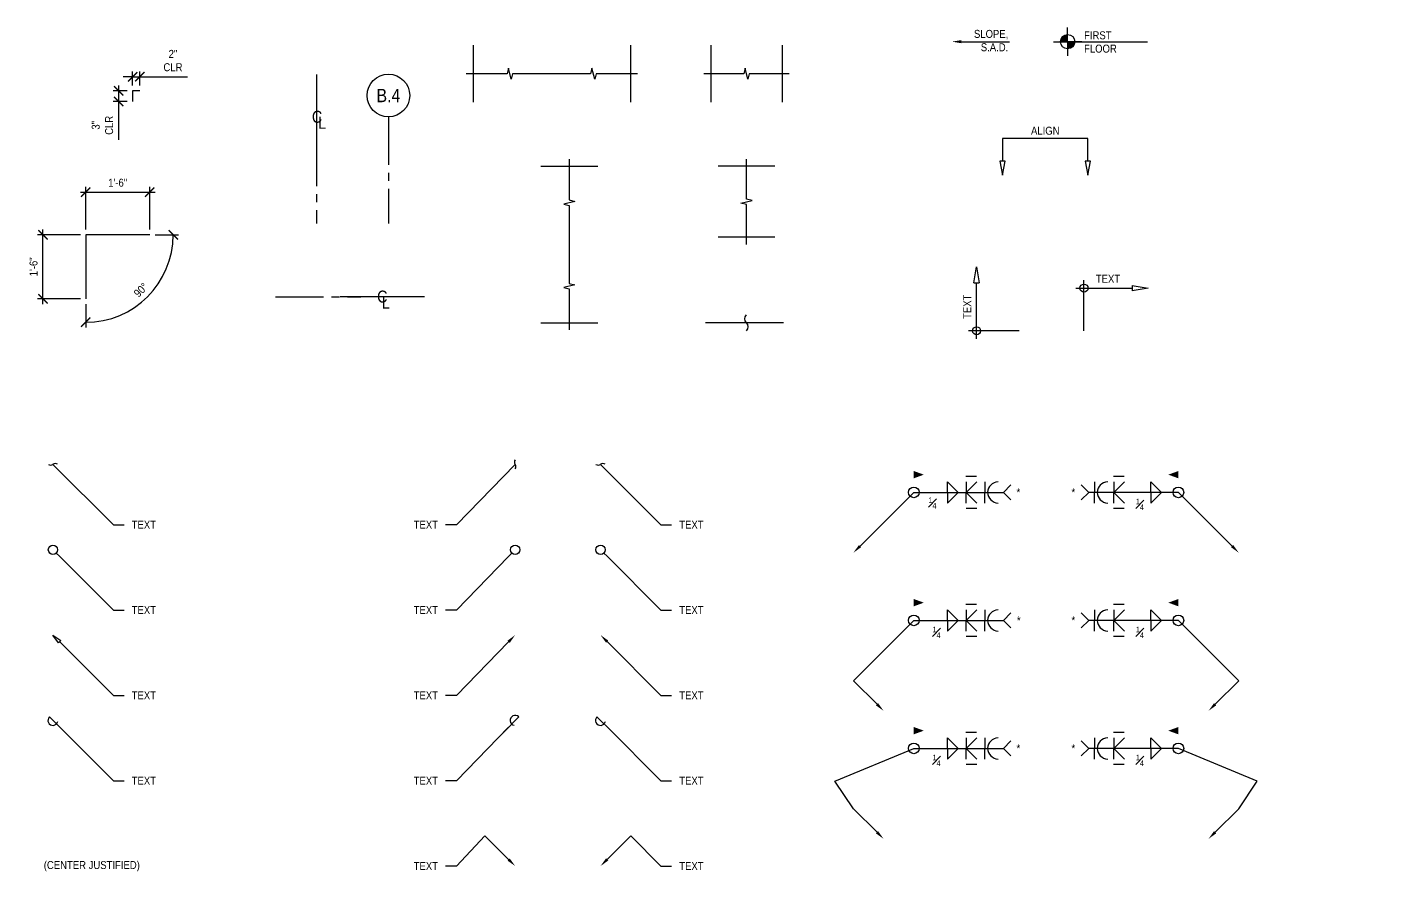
# Model space of a CAD drawing. Header units: inches. Extents: x -16404 to 14624, y -1591 to 16152.
# Drawn here: x 3114.2 to 3500.2, y -338.5 to -100.9 of the extents above; entities that cross this region are included whole.
import ezdxf
from ezdxf import colors
from ezdxf.entities.mleader import LeaderData, LeaderLine
from ezdxf.enums import TextEntityAlignment as Align
from ezdxf.math import Vec2, Vec3

# ---------------------------------------------------------------- set-up
doc = ezdxf.new("R2010")
doc.units = ezdxf.units.IN
doc.header["$LTSCALE"] = 24
doc.header["$MEASUREMENT"] = 0
doc.linetypes.add('CENTER2', pattern=[1.125, 0.75, -0.125, 0.125, -0.125])
doc.layers.get('0').update_dxf_attribs({"linetype": 'CONTINUOUS'})
doc.layers.get('DefPoints').update_dxf_attribs({"color": 251, "linetype": 'CONTINUOUS'})
for name, color, linetype in [('S-ANNO-DIMS', 2, 'CONTINUOUS'), ('S-ANNO-NOTE', 4, 'CONTINUOUS'), ('S-ANNO-NOTE-EXIST', 251, 'CONTINUOUS'), ('S-BREAK', 2, 'CONTINUOUS'), ('S-GRID', 1, 'CENTER2')]:
    doc.layers.add(name, color=color, linetype=linetype)
doc.layers.add('S-ANNO-NONPLOT', color=253, linetype='CONTINUOUS', plot=False)
doc.styles.add('Arial', font='arial.ttf', dxfattribs={"width": 0.85})
doc.dimstyles.new('DIM-24_Se', dxfattribs={"dimscale": 24, "dimtxt": 0.09375, "dimasz": 0.109375, "dimexe": 0.0625, "dimexo": 0.0625, "dimgap": 0.0625, "dimtad": 1, "dimdec": 4, "dimzin": 11, "dimdsep": 46, "dimlunit": 4, "dimtxsty": 'Arial', "dimblk": 'ARCHTICK', "dimcen": 0.125, "dimdle": 0.0625, "dimclrd": 256, "dimclre": 256, "dimclrt": 4, "dimadec": 0, "dimazin": 0, "dimtfac": 0.75, "dimtdec": 4, "dimtmove": 0, "dimatfit": 3, "dimfxl": 1, "dimfrac": 1, "dimtolj": 1, "dimtzin": 0, "dimarcsym": 0})

# ---------------------------------------------------------------- blocks, each defined once
blk = doc.blocks.new('ELEV-SYMB')
at = {"color": 2}
for points in [[(-2, 0), (0, 0), (0, 2)], [(2, 0), (0, 0), (0, -2)]]:
    blk.add_lwpolyline(points, dxfattribs=at)
at = {"color": 2, "const_width": 1}
for points in [[(0, 0.5, 0.414214), (-0.5, 0, 0.414214)], [(0, -0.5, 0.414214), (0.5, 0, 0.414214)]]:
    blk.add_lwpolyline(points, format="xyb", dxfattribs=at)
at = {"color": 2}
blk.add_circle((0, 0), 1, dxfattribs=at)
blk = doc.blocks.new('_ARCHTICK')
at = {"color": 0, "linetype": 'ByBlock', "const_width": 0.15}
blk.add_lwpolyline([(-0.5, -0.5), (0.5, 0.5)], dxfattribs=at)
blk = doc.blocks.new('*D691')
at = {"layer": 'DefPoints', "color": 0, "transparency": 16777216}
for p in [(3118.55, -159.18), (3130.55, -159.18), (3130.55, -177.18)]:
    blk.add_point(p, dxfattribs=at)
at = {"layer": 'S-ANNO-DIMS', "lineweight": -2, "transparency": 16777216}
for p, q in [((3118.55, -178.68), (3118.55, -157.68)), ((3129.05, -159.18), (3117.05, -159.18)), ((3129.05, -177.18), (3117.05, -177.18))]:
    blk.add_line(p, q, dxfattribs=at)
at = {"layer": 'S-ANNO-DIMS', "lineweight": -2, "transparency": 16777216, "xscale": 2.625, "yscale": 2.625, "zscale": 2.625}
for p, rotation in [((3118.55, -159.18), 90), ((3118.55, -177.18), 270)]:
    blk.add_blockref('_ARCHTICK', p, dxfattribs=dict(at, rotation=rotation))
at = {"layer": 'S-ANNO-DIMS', "color": 4, "transparency": 16777216, "insert": (3115.9, -168.18), "char_height": 2.25, "attachment_point": 5, "rotation": 90, "style": 'Arial'}
blk.add_mtext('\\A1;1\'-6"', dxfattribs=at)
blk = doc.blocks.new('*D692')
at = {"layer": 'DefPoints', "color": 0, "transparency": 16777216}
for p in [(3148.55, -147.18), (3130.55, -159.18), (3148.55, -159.18)]:
    blk.add_point(p, dxfattribs=at)
at = {"layer": 'S-ANNO-DIMS', "lineweight": -2, "transparency": 16777216}
for p, q in [((3130.55, -157.68), (3130.55, -145.68)), ((3148.55, -157.68), (3148.55, -145.68)), ((3129.05, -147.18), (3150.05, -147.18))]:
    blk.add_line(p, q, dxfattribs=at)
at = {"layer": 'S-ANNO-DIMS', "lineweight": -2, "transparency": 16777216, "xscale": 2.625, "yscale": 2.625, "zscale": 2.625, "rotation": 180}
blk.add_blockref('_ARCHTICK', (3130.55, -147.18), dxfattribs=at)
at = {"layer": 'S-ANNO-DIMS', "lineweight": -2, "transparency": 16777216, "xscale": 2.625, "yscale": 2.625, "zscale": 2.625}
blk.add_blockref('_ARCHTICK', (3148.55, -147.18), dxfattribs=at)
at = {"layer": 'S-ANNO-DIMS', "color": 4, "transparency": 16777216, "insert": (3139.55, -144.54), "char_height": 2.25, "attachment_point": 5, "style": 'Arial'}
blk.add_mtext('\\A1;1\'-6"', dxfattribs=at)
blk = doc.blocks.new('*D718')
at = {"layer": 'DefPoints', "color": 0, "transparency": 16777216}
for p in [(3130.55, -159.18), (3130.55, -159.18), (3148.55, -159.18), (3130.55, -177.18), (3142.85, -180.49)]:
    blk.add_point(p, dxfattribs=at)
at = {"layer": 'S-ANNO-DIMS', "lineweight": -2, "transparency": 16777216}
for p, q in [((3150.05, -159.18), (3156.65, -159.18)), ((3130.55, -178.68), (3130.55, -185.28))]:
    blk.add_line(p, q, dxfattribs=at)
blk.add_arc((3130.55, -159.18), 24.6, 270, 360, dxfattribs=at)
at = {"layer": 'S-ANNO-DIMS', "lineweight": -2, "transparency": 16777216, "xscale": 2.625, "yscale": 2.625, "zscale": 2.625}
for p, rotation in [((3155.15, -159.18), 89.99999999999895), ((3130.55, -183.78), 179.999999999999)]:
    blk.add_blockref('_ARCHTICK', p, dxfattribs=dict(at, rotation=rotation))
at = {"layer": 'S-ANNO-DIMS', "color": 4, "transparency": 16777216, "insert": (3146.07, -174.7), "char_height": 2.25, "attachment_point": 5, "rotation": 45, "style": 'Arial'}
blk.add_mtext('\\A1;90°', dxfattribs=at)
blk = doc.blocks.new('*D2362')
at = {"layer": 'DefPoints', "color": 0, "transparency": 16777216}
for p in [(3143.75, -118.66), (3139.81, -121.66), (3143.75, -121.66)]:
    blk.add_point(p, dxfattribs=at)
at = {"layer": 'S-ANNO-DIMS', "lineweight": -2, "transparency": 16777216}
for p, q in [((3142.25, -118.66), (3138.31, -118.66)), ((3139.81, -117.16), (3139.81, -121.66)), ((3142.25, -121.66), (3138.31, -121.66)), ((3139.81, -121.66), (3139.81, -132.47))]:
    blk.add_line(p, q, dxfattribs=at)
at = {"layer": 'S-ANNO-DIMS', "lineweight": -2, "transparency": 16777216, "xscale": 2.625, "yscale": 2.625, "zscale": 2.625}
for p, rotation in [((3139.81, -118.66), 90), ((3139.81, -121.66), 270)]:
    blk.add_blockref('_ARCHTICK', p, dxfattribs=dict(at, rotation=rotation))
at = {"layer": 'S-ANNO-DIMS', "color": 4, "transparency": 16777216, "insert": (3135.27, -128.38), "char_height": 2.25, "attachment_point": 5, "rotation": 90, "style": 'Arial'}
blk.add_mtext('\\A1;3"\\PCLR', dxfattribs=at)
blk = doc.blocks.new('*D2363')
at = {"layer": 'DefPoints', "color": 0, "transparency": 16777216}
for p in [(3145.75, -114.72), (3143.75, -118.66), (3145.75, -118.66)]:
    blk.add_point(p, dxfattribs=at)
at = {"layer": 'S-ANNO-DIMS', "lineweight": -2, "transparency": 16777216}
for p, q in [((3143.75, -114.72), (3141.13, -114.72)), ((3143.75, -117.16), (3143.75, -113.22)), ((3143.75, -114.72), (3145.75, -114.72)), ((3145.75, -117.16), (3145.75, -113.22)), ((3145.75, -114.72), (3159.18, -114.72))]:
    blk.add_line(p, q, dxfattribs=at)
at = {"layer": 'S-ANNO-DIMS', "lineweight": -2, "transparency": 16777216, "xscale": 2.625, "yscale": 2.625, "zscale": 2.625}
blk.add_blockref('_ARCHTICK', (3143.75, -114.72), dxfattribs=at)
at = {"layer": 'S-ANNO-DIMS', "lineweight": -2, "transparency": 16777216, "xscale": 2.625, "yscale": 2.625, "zscale": 2.625, "rotation": 180}
blk.add_blockref('_ARCHTICK', (3145.75, -114.72), dxfattribs=at)
at = {"layer": 'S-ANNO-DIMS', "color": 4, "transparency": 16777216, "insert": (3155.09, -110.18), "char_height": 2.25, "attachment_point": 5, "style": 'Arial'}
blk.add_mtext('\\A1;2"\\PCLR', dxfattribs=at)
blk = doc.blocks.new('_Integral')
at = {"color": 0, "linetype": 'ByBlock', "lineweight": -2}
for centre, start, end in [((0.44, -0.09), 102, 168), ((-0.44, 0.09), 282, 348)]:
    blk.add_arc(centre, 0.454, start, end, dxfattribs=at)
blk = doc.blocks.new('_DotBlank')
at = {"color": 0, "lineweight": -2}
blk.add_line((-0.5, 0), (-1, 0), dxfattribs=at)
blk.add_circle((0, 0), 0.5, dxfattribs=at)
blk = doc.blocks.new('ARROW-LOOP')
at = {"color": 0}
blk.add_lwpolyline([(-1.81, 0), (0.54, 0, 1.317177), (-0.46, -0.28)], format="xyb", dxfattribs=at)
blk = doc.blocks.new('_ClosedBlank')
at = {"color": 0, "linetype": 'ByBlock', "lineweight": -2}
for p, q in [((-1, 0.167), (0, 0)), ((-1, 0.167), (-1, -0.167)), ((0, 0), (-1, -0.167))]:
    blk.add_line(p, q, dxfattribs=at)
blk = doc.blocks.new('_Small')
at = {"color": 0, "linetype": 'ByBlock', "lineweight": -2}
blk.add_circle((0, 0), 0.25, dxfattribs=at)
blk = doc.blocks.new('*D1104')
at = {"layer": 'DefPoints', "color": 0, "transparency": 16777216}
for p in [(3381.01, -168.17), (3381.01, -168.17), (3393.01, -186.17)]:
    blk.add_point(p, dxfattribs=at)
at = {"layer": 'S-ANNO-DIMS', "lineweight": -2, "transparency": 16777216}
for p, q in [((3381.01, -188.42), (3381.01, -172.67)), ((3393.01, -186.17), (3378.76, -186.17))]:
    blk.add_line(p, q, dxfattribs=at)
at = {"layer": 'S-ANNO-DIMS', "lineweight": -2, "transparency": 16777216, "xscale": 4.5, "yscale": 4.5, "zscale": 4.5}
for name, p, rotation in [('_ClosedBlank', (3381.01, -168.17), 90), ('_Small', (3381.01, -186.17), 270)]:
    blk.add_blockref(name, p, dxfattribs=dict(at, rotation=rotation))
at = {"layer": 'S-ANNO-DIMS', "color": 4, "transparency": 16777216, "insert": (3378.38, -179.42), "char_height": 2.25, "attachment_point": 5, "rotation": 90, "style": 'Arial'}
blk.add_mtext('\\A1;TEXT ', dxfattribs=at)
blk = doc.blocks.new('REF GRID')
blk.add_circle((0, 0.25), 0.25)
at = {"style": 'Arial', "width": 0.85}
blk.add_attdef('#', text='', height=0.156, dxfattribs=at).set_placement((0, 0.25), align=Align.MIDDLE_CENTER)
blk = doc.blocks.new('SE_BREAK_3IN')
at = {"layer": 'S-BREAK'}
blk.add_lwpolyline([(0, -0.375, 0.408465), (0, 0, -0.407415), (0, 0.369, -2.166217)], format="xyb", dxfattribs=at)
blk = doc.blocks.new('Se_BREAK SYMBOL')
at = {"color": 0, "linetype": 'ByBlock'}
blk.add_lwpolyline([(6, 0), (0.38, 0), (0.19, -0.78), (-0.19, 0.78), (-0.38, 0), (-6, 0)], dxfattribs=at)
blk = doc.blocks.new('CL-V12')
at = {"layer": 'DefPoints'}
blk.add_line((0, 5.94), (0, -5.94), dxfattribs=at)
at = {"layer": 'S-ANNO-NOTE', "color": 4, "char_height": 1.69, "attachment_point": 5, "style": 'Arial'}
for s, insert, width in [('C', (0.09, 0), 1.3847), ('L', (0.79, -0.84), 1.0599)]:
    blk.add_mtext(s, dxfattribs=dict(at, insert=insert, width=width))
blk = doc.blocks.new('CL-H12')
at = {"layer": 'DefPoints'}
blk.add_line((5.94, 0), (-5.94, 0), dxfattribs=at)
at = {"layer": 'S-ANNO-NOTE', "color": 4, "char_height": 1.69, "attachment_point": 5, "style": 'Arial'}
for s, insert, width in [('C', (0, 0), 1.3847), ('L', (0.48, -0.84), 1.0599)]:
    blk.add_mtext(s, dxfattribs=dict(at, insert=insert, width=width))
blk = doc.blocks.new('*D1112')
at = {"layer": 'DefPoints', "color": 0, "transparency": 16777216}
for p in [(3429.21, -174.17), (3429.21, -174.17), (3411.21, -186.17)]:
    blk.add_point(p, dxfattribs=at)
at = {"layer": 'S-ANNO-DIMS', "lineweight": -2, "transparency": 16777216}
for p, q in [((3411.21, -186.17), (3411.21, -171.92)), ((3408.96, -174.17), (3424.71, -174.17))]:
    blk.add_line(p, q, dxfattribs=at)
at = {"layer": 'S-ANNO-DIMS', "lineweight": -2, "transparency": 16777216, "xscale": 4.5, "yscale": 4.5, "zscale": 4.5, "rotation": 180}
blk.add_blockref('_Small', (3411.21, -174.17), dxfattribs=at)
at = {"layer": 'S-ANNO-DIMS', "lineweight": -2, "transparency": 16777216, "xscale": 4.5, "yscale": 4.5, "zscale": 4.5}
blk.add_blockref('_ClosedBlank', (3429.21, -174.17), dxfattribs=at)
at = {"layer": 'S-ANNO-DIMS', "color": 4, "transparency": 16777216, "insert": (3417.96, -171.55), "char_height": 2.25, "attachment_point": 5, "style": 'Arial'}
blk.add_mtext('\\A1;TEXT ', dxfattribs=at)

msp = doc.modelspace()

# ---------------------------------------------------------------- linework, layer by layer
at = {"layer": 'S-ANNO-DIMS'}
msp.add_lwpolyline([(3413.07748, -138.42142), (3411.57748, -138.42142), (3412.32748, -142.42142), (3413.07748, -138.42142), (3412.32748, -138.42142), (3412.32748, -132.05741), (3388.32748, -132.05741), (3388.32748, -138.42142), (3387.57748, -138.42142), (3388.32748, -142.42142), (3389.07748, -138.42142), (3387.57748, -138.42142)], dxfattribs=at)
at = {"layer": 'S-ANNO-NONPLOT'}
for p, q in [((3239.5049, -105.88418), (3239.5049, -121.88418)), ((3283.69521, -105.88418), (3283.69521, -121.88418)), ((3306.34021, -105.88418), (3306.34021, -121.88418)), ((3326.34021, -105.88418), (3326.34021, -121.88418)), ((3258.50897, -139.88418), (3274.50897, -139.88418)), ((3324.34021, -139.88418), (3308.34021, -139.88418)), ((3324.34021, -159.88418), (3308.34021, -159.88418)), ((3258.50897, -183.9075), (3274.50897, -183.9075))]:
    msp.add_line(p, q, dxfattribs=at)
for points in [[(3145.75376, -118.6623), (3143.75376, -118.6623), (3143.75376, -121.6623)], [(3148.54925, -159.18411), (3130.54925, -159.18411), (3130.54925, -177.18411)], [(3326.74757, -183.9075), (3304.79677, -183.9075)]]:
    msp.add_lwpolyline(points, dxfattribs=at)
at = {"layer": 'S-ANNO-NOTE', "color": 2}
msp.add_line((3402.61903, -104.85708), (3429.02863, -104.85708), dxfattribs=at)
at = {"layer": 'S-ANNO-NOTE'}
for p, q in [((3380.98135, -227.11005), (3377.98135, -227.11005)), ((3422.47519, -227.11005), (3419.47519, -227.11005)), ((3383.31036, -228.61005), (3383.31036, -231.61005)), ((3383.31036, -234.61005), (3383.31036, -231.61005)), ((3414.12072, -228.61005), (3414.12072, -231.61005)), ((3414.12072, -234.61005), (3414.12072, -231.61005)), ((3381.06348, -236.11005), (3378.06348, -236.11005)), ((3422.47519, -236.11005), (3419.47519, -236.11005)), ((3380.98135, -263.11005), (3377.98135, -263.11005)), ((3383.31036, -264.61005), (3383.31036, -267.61005)), ((3414.12072, -264.61005), (3414.12072, -267.61005)), ((3422.47519, -263.11005), (3419.47519, -263.11005)), ((3383.31036, -270.61005), (3383.31036, -267.61005)), ((3414.12072, -270.61005), (3414.12072, -267.61005)), ((3381.06348, -272.11005), (3378.06348, -272.11005)), ((3422.47519, -272.11005), (3419.47519, -272.11005)), ((3380.98135, -299.11005), (3377.98135, -299.11005)), ((3383.31036, -300.61005), (3383.31036, -303.61005)), ((3414.12072, -300.61005), (3414.12072, -303.61005)), ((3422.47519, -299.11005), (3419.47519, -299.11005)), ((3383.31036, -306.61005), (3383.31036, -303.61005)), ((3414.12072, -306.61005), (3414.12072, -303.61005)), ((3381.06348, -308.11005), (3378.06348, -308.11005)), ((3422.47519, -308.11005), (3419.47519, -308.11005))]:
    msp.add_line(p, q, dxfattribs=at)
for points in [[(3363.36635, -231.61005, 0, 0, 0), (3363.36635, -226.63611, 2.05212, 0, 0), (3366.18542, -226.63611, 0, 0, 0)], [(3437.73647, -231.61005, 0, 0, 0), (3437.73647, -226.63611, 2.05212, 0, 0), (3434.91739, -226.63611, 0, 0, 0)], [(3363.36635, -267.61005, 0, 0, 0), (3363.36635, -262.63611, 2.05212, 0, 0), (3366.18542, -262.63611, 0, 0, 0)], [(3437.73647, -267.61005, 0, 0, 0), (3437.73647, -262.63611, 2.05212, 0, 0), (3434.91739, -262.63611, 0, 0, 0)], [(3363.36635, -303.61005, 0, 0, 0), (3363.36635, -298.63611, 2.05212, 0, 0), (3366.18542, -298.63611, 0, 0, 0)], [(3437.73647, -303.61005, 0, 0, 0), (3437.73647, -298.63611, 2.05212, 0, 0), (3434.91739, -298.63611, 0, 0, 0)]]:
    msp.add_lwpolyline(points, format="xyseb", dxfattribs=at)
for points in [[(3372.81659, -231.61005), (3372.81659, -228.61005), (3375.81659, -231.61005)], [(3372.81659, -231.61005), (3372.81659, -234.61005), (3375.81659, -231.61005)], [(3378.06348, -228.61005), (3378.06348, -231.61005), (3381.06348, -228.61005)], [(3378.06348, -234.61005), (3378.06348, -231.61005), (3381.06348, -234.61005)], [(3390.67273, -233.73137), (3388.55141, -231.61005), (3390.67273, -229.48873)], [(3410.43009, -233.73137), (3412.55141, -231.61005), (3410.43009, -229.48873)], [(3419.55732, -228.61005), (3419.55732, -231.61005), (3422.55732, -228.61005)], [(3419.55732, -234.61005), (3419.55732, -231.61005), (3422.55732, -234.61005)], [(3429.99699, -231.61005), (3429.99699, -228.61005), (3432.99699, -231.61005)], [(3429.99699, -231.61005), (3429.99699, -234.61005), (3432.99699, -231.61005)], [(3372.81659, -267.61005), (3372.81659, -264.61005), (3375.81659, -267.61005)], [(3378.06348, -264.61005), (3378.06348, -267.61005), (3381.06348, -264.61005)], [(3390.67273, -269.73137), (3388.55141, -267.61005), (3390.67273, -265.48873)], [(3410.43009, -269.73137), (3412.55141, -267.61005), (3410.43009, -265.48873)], [(3419.55732, -264.61005), (3419.55732, -267.61005), (3422.55732, -264.61005)], [(3429.99699, -267.61005), (3429.99699, -264.61005), (3432.99699, -267.61005)], [(3372.81659, -267.61005), (3372.81659, -270.61005), (3375.81659, -267.61005)], [(3378.06348, -270.61005), (3378.06348, -267.61005), (3381.06348, -270.61005)], [(3419.55732, -270.61005), (3419.55732, -267.61005), (3422.55732, -270.61005)], [(3429.99699, -267.61005), (3429.99699, -270.61005), (3432.99699, -267.61005)], [(3372.81659, -303.61005), (3372.81659, -300.61005), (3375.81659, -303.61005)], [(3378.06348, -300.61005), (3378.06348, -303.61005), (3381.06348, -300.61005)], [(3419.55732, -300.61005), (3419.55732, -303.61005), (3422.55732, -300.61005)], [(3429.99699, -303.61005), (3429.99699, -300.61005), (3432.99699, -303.61005)], [(3372.81659, -303.61005), (3372.81659, -306.61005), (3375.81659, -303.61005)], [(3378.06348, -306.61005), (3378.06348, -303.61005), (3381.06348, -306.61005)], [(3390.67273, -305.73137), (3388.55141, -303.61005), (3390.67273, -301.48873)], [(3410.43009, -305.73137), (3412.55141, -303.61005), (3410.43009, -301.48873)], [(3419.55732, -306.61005), (3419.55732, -303.61005), (3422.55732, -306.61005)], [(3429.99699, -303.61005), (3429.99699, -306.61005), (3432.99699, -303.61005)]]:
    msp.add_lwpolyline(points, dxfattribs=at)
for centre in [(3363.36635, -231.61005), (3437.73647, -231.61005), (3363.36635, -267.61005), (3437.73647, -267.61005), (3363.36635, -303.61005), (3437.73647, -303.61005)]:
    msp.add_circle(centre, 1.5, dxfattribs=at)
for centre, start, end in [((3387.27213, -231.82181), 93.7722975, 176.2277025), ((3387.27213, -231.39828), 183.7722975, 266.2277025), ((3418.08248, -231.82181), 93.7722975, 176.2277025), ((3418.08248, -231.39828), 183.7722975, 266.2277025), ((3387.27213, -267.82181), 93.7722975, 176.2277025), ((3418.08248, -267.82181), 93.7722975, 176.2277025), ((3387.27213, -267.39828), 183.7722975, 266.2277025), ((3418.08248, -267.39828), 183.7722975, 266.2277025), ((3387.27213, -303.82181), 93.7722975, 176.2277025), ((3418.08248, -303.82181), 93.7722975, 176.2277025), ((3387.27213, -303.39828), 183.7722975, 266.2277025), ((3418.08248, -303.39828), 183.7722975, 266.2277025)]:
    msp.add_arc(centre, 3.21874, start, end, dxfattribs=at)
at = {"layer": 'S-BREAK'}
for points in [[(3285.69521, -113.88418), (3274.02953, -113.88418), (3273.65096, -115.44089), (3272.89381, -112.32748), (3272.51524, -113.88418), (3250.51787, -113.88418), (3250.1393, -115.44089), (3249.38215, -112.32748), (3249.00358, -113.88418), (3237.5049, -113.88418)], [(3266.50897, -137.88418), (3266.50897, -149.38287), (3268.06567, -149.76144), (3264.95227, -150.51859), (3266.50897, -150.89716), (3266.50897, -172.89452), (3268.06567, -173.2731), (3264.95227, -174.03024), (3266.50897, -174.40882), (3266.50897, -185.9075)]]:
    msp.add_lwpolyline(points, dxfattribs=at)
at = {"layer": 'S-GRID', "color": 1, "linetype": 'CENTER2', "ltscale": 0.75}
for p, q in [((3215.65509, -126.00153), (3215.65509, -156.00153)), ((3195.4179, -132.00153), (3195.4179, -156.00153)), ((3183.94149, -176.57635), (3207.94149, -176.57635))]:
    msp.add_line(p, q, dxfattribs=at)

# ---------------------------------------------------------------- block references
at = {"layer": 'S-ANNO-NOTE', "xscale": 2, "yscale": 2, "zscale": 2}
for name, p in [('ELEV-SYMB', (3406.61903, -104.85708)), ('CL-V12', (3195.4179, -126.00032)), ('CL-H12', (3213.94149, -176.57635))]:
    msp.add_blockref(name, p, dxfattribs=at)
at = {"layer": 'S-ANNO-NOTE', "xscale": 24, "yscale": 24, "zscale": 24}
msp.add_blockref('REF GRID', (3215.65509, -126.00153), dxfattribs=at).add_auto_attribs({'#': 'B.4'})
at = {"layer": 'S-BREAK'}
for name, p, xscale, yscale, zscale in [('Se_BREAK SYMBOL', (3316.34021, -113.88418), 2, 2, 2), ('SE_BREAK_3IN', (3316.34021, -183.9075), 6, 6, 6)]:
    msp.add_blockref(name, p, dxfattribs=dict(at, xscale=xscale, yscale=yscale, zscale=zscale))
at = {"layer": 'S-BREAK', "xscale": 2, "yscale": 2, "zscale": 2, "rotation": 270}
msp.add_blockref('Se_BREAK SYMBOL', (3316.34021, -149.88418), dxfattribs=at)

# ---------------------------------------------------------------- texts
at = {"layer": 'S-ANNO-NOTE', "insert": (3389.94002, -101.5675), "char_height": 2.25, "width": 11.6034819, "attachment_point": 3, "rotation": 359.8065106, "style": 'Arial'}
msp.add_mtext('SLOPE, S.A.D.', dxfattribs=at)
at = {"layer": 'S-ANNO-NOTE', "char_height": 2.25, "style": 'Arial'}
for s, insert, width, attachment_point in [('FIRST\\PFLOOR', (3411.23251, -101.9385), 36.0233137, 1), ('ALIGN', (3400.32748, -131.05741), 9.6918258, 8), ('*', (3392.25625, -231.61005), 25.3277417, 4), ('*', (3408.74285, -231.61005), 29.1032323, 6), ('\\A1;{\\H0.7x;\\S1#4;}', (3367.45508, -233.02904), 4.1806574, 1), ('\\A1;{\\H0.7x;\\S1#4;}', (3428.07622, -233.40933), 7.3141416, 3), ('\\A1;{\\H0.7x;\\S1#4;}', (3370.89582, -269.40933), 7.3141416, 3), ('*', (3392.35997, -267.61005), 29.1032323, 4), ('*', (3408.74285, -267.61005), 29.1032323, 6), ('\\A1;{\\H0.7x;\\S1#4;}', (3428.07622, -269.40933), 7.3141416, 3), ('*', (3392.25625, -303.61005), 25.3277417, 4), ('*', (3408.74285, -303.61005), 29.1032323, 6), ('\\A1;{\\H0.7x;\\S1#4;}', (3370.89582, -305.40933), 7.3141416, 3), ('\\A1;{\\H0.7x;\\S1#4;}', (3428.07622, -305.40933), 7.3141416, 3)]:
    msp.add_mtext(s, dxfattribs=dict(at, insert=insert, width=width, attachment_point=attachment_point))
at = {"layer": 'S-ANNO-NOTE', "color": 191, "insert": (3118.77135, -336.76357), "char_height": 2.25, "width": 31.4422913, "attachment_point": 4, "style": 'Arial'}
msp.add_mtext('(CENTER JUSTIFIED)', dxfattribs=at)

# ---------------------------------------------------------------- dimensions: what is measured, and where the dimension line sits
at = {"layer": 'S-ANNO-DIMS'}
for base, p2, angle, picture, middle in [((3145.75376, -114.71853), (3145.75376, -118.6623), 180, '*D2363', (3155.09268, -110.17555)), ((3139.80999, -121.6623), (3143.75376, -121.6623), 90, '*D2362', (3135.26701, -128.37622))]:
    dim = msp.add_linear_dim(base=base, p1=(3143.75376, -118.6623), p2=p2, angle=angle, text='<>\\PCLR', dimstyle='DIM-24_Se', dxfattribs=at)
    dim.commit()
    dim.dimension.update_dxf_attribs({"geometry": picture, "text_midpoint": middle})
for base, p1, p2, angle, picture, middle in [((3148.54925, -147.18411), (3130.54925, -159.18411), (3148.54925, -159.18411), 180, '*D692', (3139.54925, -144.53532)), ((3118.54925, -159.18411), (3130.54925, -177.18411), (3130.54925, -159.18411), 270, '*D691', (3115.90046, -168.18411))]:
    dim = msp.add_linear_dim(base=base, p1=p1, p2=p2, angle=angle, dimstyle='DIM-24_Se', dxfattribs=at)
    dim.commit()
    dim.dimension.update_dxf_attribs({"geometry": picture, "text_midpoint": middle})
dim = msp.add_angular_dim_2l(base=(3142.84742, -180.48517), line1=((3148.54925, -159.18411), (3130.54925, -159.18411)), line2=((3130.54925, -159.18411), (3130.54925, -177.18411)), dimstyle='DIM-24_Se', dxfattribs=at)
dim.commit()
dim.dimension.update_dxf_attribs({"geometry": '*D718', "text_midpoint": (3146.06851, -174.70338)})
for base, p1, p2, angle, picture, middle in [((3381.00897, -168.17254), (3393.00897, -186.17254), (3381.00897, -168.17254), 270, '*D1104', (3378.38397, -179.42254)), ((3429.21394, -174.17254), (3411.21394, -186.17254), (3429.21394, -174.17254), 180, '*D1112', (3417.96394, -171.54754))]:
    dim = msp.add_linear_dim(base=base, p1=p1, p2=p2, angle=angle, text='TEXT ', dimstyle='DIM-24_Se', override={"dimasz": 0.1875, "dimexe": 0.09375, "dimexo": 0, "dimblk1": 'Small', "dimblk2": 'ClosedBlank', "dimsah": 1, "dimdle": 0.09375, "dimse2": 1, "dimfxlon": 0}, dxfattribs=at)
    dim.commit()
    dim.dimension.update_dxf_attribs({"geometry": picture, "text_midpoint": middle})

# ---------------------------------------------------------------- leaders
at = {"layer": 'S-ANNO-NOTE'}
ml = msp.add_multileader_mtext('Standard', dxfattribs=at)
ml.set_content('', color=4, style='Arial')
ml.set_leader_properties(color=2)
ml.build(insert=Vec2(0, 0))
ml.multileader.update_dxf_attribs({"has_dogleg": 0, "dogleg_length": 1.21451, "arrow_head_size": 2.625, "scale": 24})
ctx = ml.context
ctx.base_point, ctx.scale, ctx.char_height, ctx.arrow_head_size, ctx.landing_gap_size, ctx.plane_origin, ctx.plane_x_axis, ctx.plane_y_axis = Vec3(3394.59808, -104.85708), 24, 2.25, 2.625, 2.16, Vec3(3379.68276, -97.82648), Vec3(-1, 0), Vec3(0, -1)
ctx.text_align_type = 2
notes = []
notes.append((ctx, [(0, (1, 1, 0), (3386.47433, -104.85708), (1, 0), 3.80375, [(0, [(3374.09101, -104.85708)], 0, [])])]))
ctx.mtext.insert, ctx.mtext.text_direction, ctx.mtext.rotation, ctx.mtext.alignment, ctx.mtext.flow_direction = Vec3(3392.43808, -105.98208), Vec3(-1, 0), 3.141592654, 3, 5
ml = msp.add_multileader_mtext('Standard', dxfattribs=at)
ml.set_content('TEXT', color=4, style='Arial')
ml.set_leader_properties(color=2)
ml.set_arrow_properties(name='INTEGRAL')
ml.build(insert=Vec2(0, 0))
ml.multileader.update_dxf_attribs({"dogleg_length": 0.36, "arrow_head_size": 2.625, "scale": 24})
ctx = ml.context
ctx.base_point, ctx.scale, ctx.char_height, ctx.arrow_head_size, ctx.landing_gap_size, ctx.plane_origin = Vec3(3220.72254, -240.70998), 24, 2.25, 2.625, 2.16, Vec3(3286.51854, 66.11012)
ctx.text_align_type = 2
notes.append((ctx, [(0, (1, 1, 0), (3234.75456, -240.70998), (-1, 0), 3, [(0, [(3251.29703, -223.73942)], 0, [])])]))
ctx.mtext.insert, ctx.mtext.width, ctx.mtext.alignment, ctx.mtext.flow_direction = Vec3(3229.59456, -239.58498), 48, 3, 5
ml = msp.add_multileader_mtext('Standard', dxfattribs=at)
ml.set_content('TEXT', color=4, style='Arial')
ml.set_leader_properties(color=2)
ml.set_arrow_properties(name='INTEGRAL')
ml.build(insert=Vec2(0, 0))
ml.multileader.update_dxf_attribs({"dogleg_length": 0.36, "arrow_head_size": 2.625, "scale": 24})
ctx = ml.context
ctx.base_point, ctx.scale, ctx.char_height, ctx.arrow_head_size, ctx.landing_gap_size, ctx.plane_origin = Vec3(3295.2676, -240.70998), 24, 2.25, 2.625, 2.16, Vec3(3240.07553, 66.11012)
notes.append((ctx, [(0, (1, 1, 0), (3292.2676, -240.70998), (1, 0), 3, [(0, [(3275.29703, -223.73942)], 0, [])])]))
ctx.mtext.insert, ctx.mtext.width, ctx.mtext.flow_direction = Vec3(3297.4276, -239.58498), 48, 5
ml = msp.add_multileader_mtext('Standard', dxfattribs=at)
ml.set_content('', color=4, style='Arial')
ml.set_leader_properties(color=2)
ml.build(insert=Vec2(0, 0))
ml.multileader.update_dxf_attribs({"dogleg_length": 1.21451, "arrow_head_size": 2.625, "scale": 24})
ctx = ml.context
ctx.base_point, ctx.scale, ctx.char_height, ctx.arrow_head_size, ctx.landing_gap_size, ctx.plane_origin = Vec3(3388.55141, -231.61005), 24, 2.25, 2.625, 2.16, Vec3(3356.33575, -238.64064)
notes.append((ctx, [(0, (1, 1, 0), (3363.36635, -231.61005), (1, 0), 25.18506, [(0, [(3346.39578, -248.58061)], 0, [])])]))
ctx.mtext.insert, ctx.mtext.flow_direction = Vec3(3390.71141, -230.48505), 5
ml = msp.add_multileader_mtext('Standard', dxfattribs=at)
ml.set_content('', color=4, style='Arial')
ml.set_leader_properties(color=2)
ml.build(insert=Vec2(0, 0))
ml.multileader.update_dxf_attribs({"dogleg_length": 1.21451, "arrow_head_size": 2.625, "scale": 24})
ctx = ml.context
ctx.base_point, ctx.scale, ctx.char_height, ctx.arrow_head_size, ctx.landing_gap_size, ctx.plane_origin = Vec3(3408.23141, -231.61005), 24, 2.25, 2.625, 2.16, Vec3(3444.10707, -238.64064)
ctx.text_align_type = 2
notes.append((ctx, [(0, (1, 1, 0), (3437.73647, -231.61005), (-1, 0), 25.18506, [(0, [(3454.70704, -248.58061)], 0, [])])]))
ctx.mtext.insert, ctx.mtext.alignment, ctx.mtext.flow_direction = Vec3(3410.39141, -230.48505), 3, 5
ml = msp.add_multileader_mtext('Standard', dxfattribs=at)
ml.set_content('\\A1;TEXT', color=4, style='Arial')
ml.set_leader_properties(color=2)
ml.set_arrow_properties(name='DOTBLANK')
ml.build(insert=Vec2(0, 0))
ml.multileader.update_dxf_attribs({"dogleg_length": 0.36, "arrow_head_size": 2.625, "scale": 24})
ctx = ml.context
ctx.base_point, ctx.scale, ctx.char_height, ctx.arrow_head_size, ctx.landing_gap_size, ctx.plane_origin = Vec3(3220.72254, -264.70998), 24, 2.25, 2.625, 2.16, Vec3(3278.03326, 33.62484)
ctx.text_align_type = 2
notes.append((ctx, [(0, (1, 1, 0), (3234.75456, -264.70998), (-1, 0), 3, [(0, [(3251.29703, -247.73942)], 0, [])])]))
ctx.mtext.insert, ctx.mtext.width, ctx.mtext.defined_height, ctx.mtext.alignment, ctx.mtext.flow_direction = Vec3(3229.59456, -263.58498), 48, 7.54853, 3, 5
ml = msp.add_multileader_mtext('Standard', dxfattribs=at)
ml.set_content('\\A1;TEXT', color=4, style='Arial')
ml.set_leader_properties(color=2)
ml.set_arrow_properties(name='DOTBLANK')
ml.build(insert=Vec2(0, 0))
ml.multileader.update_dxf_attribs({"dogleg_length": 0.36, "arrow_head_size": 2.625, "scale": 24})
ctx = ml.context
ctx.base_point, ctx.scale, ctx.char_height, ctx.arrow_head_size, ctx.landing_gap_size, ctx.plane_origin = Vec3(3295.2676, -264.70998), 24, 2.25, 2.625, 2.16, Vec3(3248.56081, 33.62484)
notes.append((ctx, [(0, (1, 1, 0), (3292.2676, -264.70998), (1, 0), 3, [(0, [(3275.29703, -247.73942)], 0, [])])]))
ctx.mtext.insert, ctx.mtext.width, ctx.mtext.defined_height, ctx.mtext.flow_direction = Vec3(3297.4276, -263.58498), 48, 7.54853, 5
ml = msp.add_multileader_mtext('Standard', dxfattribs=at)
ml.set_content('', color=4, style='Arial')
ml.set_leader_properties(color=2)
ml.build(insert=Vec2(0, 0))
ml.multileader.update_dxf_attribs({"dogleg_length": 1.21451, "arrow_head_size": 2.625, "scale": 24})
ctx = ml.context
ctx.base_point, ctx.scale, ctx.char_height, ctx.arrow_head_size, ctx.landing_gap_size, ctx.plane_origin = Vec3(3388.55141, -267.61005), 24, 2.25, 2.625, 2.16, Vec3(3356.33575, -274.64064)
notes.append((ctx, [(0, (1, 1, 0), (3363.36635, -267.61005), (1, 0), 25.18506, [(0, [(3354.88107, -293.06589), (3346.39578, -284.58061)], 0, [])])]))
ctx.mtext.insert, ctx.mtext.flow_direction = Vec3(3390.71141, -266.48505), 5
ml = msp.add_multileader_mtext('Standard', dxfattribs=at)
ml.set_content('', color=4, style='Arial')
ml.set_leader_properties(color=2)
ml.build(insert=Vec2(0, 0))
ml.multileader.update_dxf_attribs({"dogleg_length": 1.21451, "arrow_head_size": 2.625, "scale": 24})
ctx = ml.context
ctx.base_point, ctx.scale, ctx.char_height, ctx.arrow_head_size, ctx.landing_gap_size, ctx.plane_origin = Vec3(3408.23141, -267.61005), 24, 2.25, 2.625, 2.16, Vec3(3444.10707, -274.64064)
ctx.text_align_type = 2
notes.append((ctx, [(0, (1, 1, 0), (3437.73647, -267.61005), (-1, 0), 25.18506, [(0, [(3446.22175, -293.06589), (3454.70704, -284.58061)], 0, [])])]))
ctx.mtext.insert, ctx.mtext.alignment, ctx.mtext.flow_direction = Vec3(3410.39141, -266.48505), 3, 5
ml = msp.add_multileader_mtext('Standard', dxfattribs=at)
ml.set_content('\\A1;TEXT', color=4, style='Arial')
ml.set_leader_properties(color=2)
ml.build(insert=Vec2(0, 0))
ml.multileader.update_dxf_attribs({"dogleg_length": 0.36, "arrow_head_size": 2.625, "scale": 24})
ctx = ml.context
ctx.base_point, ctx.scale, ctx.char_height, ctx.arrow_head_size, ctx.landing_gap_size, ctx.plane_origin = Vec3(3220.72254, -288.70998), 24, 2.25, 2.625, 2.16, Vec3(3278.03326, 9.62484)
ctx.text_align_type = 2
notes.append((ctx, [(0, (1, 1, 0), (3234.75456, -288.70998), (-1, 0), 3, [(0, [(3251.29703, -271.73942)], 0, [])])]))
ctx.mtext.insert, ctx.mtext.width, ctx.mtext.alignment, ctx.mtext.flow_direction = Vec3(3229.59456, -287.58498), 48, 3, 5
ml = msp.add_multileader_mtext('Standard', dxfattribs=at)
ml.set_content('\\A1;TEXT', color=4, style='Arial')
ml.set_leader_properties(color=2)
ml.build(insert=Vec2(0, 0))
ml.multileader.update_dxf_attribs({"dogleg_length": 0.36, "arrow_head_size": 2.625, "scale": 24})
ctx = ml.context
ctx.base_point, ctx.scale, ctx.char_height, ctx.arrow_head_size, ctx.landing_gap_size, ctx.plane_origin = Vec3(3295.2676, -288.70998), 24, 2.25, 2.625, 2.16, Vec3(3248.56081, 9.62484)
notes.append((ctx, [(0, (1, 1, 0), (3292.2676, -288.70998), (1, 0), 3, [(0, [(3275.29703, -271.73942)], 0, [])])]))
ctx.mtext.insert, ctx.mtext.width, ctx.mtext.flow_direction = Vec3(3297.4276, -287.58498), 48, 5
ml = msp.add_multileader_mtext('Standard', dxfattribs=at)
ml.set_content('TEXT', color=4, style='Arial')
ml.set_leader_properties(color=2)
ml.set_arrow_properties(name='ARROW-LOOP')
ml.build(insert=Vec2(0, 0))
ml.multileader.update_dxf_attribs({"dogleg_length": 0.36, "arrow_head_size": 2.625, "scale": 24})
ctx = ml.context
ctx.base_point, ctx.scale, ctx.char_height, ctx.arrow_head_size, ctx.landing_gap_size, ctx.plane_origin = Vec3(3220.72254, -312.70998), 24, 2.25, 2.625, 2.16, Vec3(3278.03326, -14.37516)
ctx.text_align_type = 2
notes.append((ctx, [(0, (1, 1, 0), (3234.75456, -312.70998), (-1, 0), 3, [(0, [(3251.29703, -295.73942)], 0, [])])]))
ctx.mtext.insert, ctx.mtext.width, ctx.mtext.alignment, ctx.mtext.flow_direction = Vec3(3229.59456, -311.58498), 48, 3, 5
ml = msp.add_multileader_mtext('Standard', dxfattribs=at)
ml.set_content('TEXT', color=4, style='Arial')
ml.set_leader_properties(color=2)
ml.set_arrow_properties(name='ARROW-LOOP')
ml.build(insert=Vec2(0, 0))
ml.multileader.update_dxf_attribs({"dogleg_length": 0.36, "arrow_head_size": 2.625, "scale": 24})
ctx = ml.context
ctx.base_point, ctx.scale, ctx.char_height, ctx.arrow_head_size, ctx.landing_gap_size, ctx.plane_origin = Vec3(3295.2676, -312.70998), 24, 2.25, 2.625, 2.16, Vec3(3248.56081, -14.37516)
notes.append((ctx, [(0, (1, 1, 0), (3292.2676, -312.70998), (1, 0), 3, [(0, [(3275.29703, -295.73942)], 0, [])])]))
ctx.mtext.insert, ctx.mtext.width, ctx.mtext.flow_direction = Vec3(3297.4276, -311.58498), 48, 5
ml = msp.add_multileader_mtext('Standard', dxfattribs=at)
ml.set_content('', color=4, style='Arial')
ml.set_leader_properties(color=2)
ml.build(insert=Vec2(0, 0))
ml.multileader.update_dxf_attribs({"dogleg_length": 1.21451, "arrow_head_size": 2.625, "scale": 24})
ctx = ml.context
ctx.base_point, ctx.scale, ctx.char_height, ctx.arrow_head_size, ctx.landing_gap_size, ctx.plane_origin = Vec3(3388.55141, -303.61005), 24, 2.25, 2.625, 2.16, Vec3(3356.33575, -310.64064)
notes.append((ctx, [(0, (1, 1, 0), (3363.36635, -303.61005), (1, 0), 25.18506, [(1, [(3354.88107, -329.06589), (3346.39578, -320.58061), (3341.19324, -312.79445)], 0, [])])]))
ctx.mtext.insert, ctx.mtext.flow_direction = Vec3(3390.71141, -302.48505), 5
ml = msp.add_multileader_mtext('Standard', dxfattribs=at)
ml.set_content('', color=4, style='Arial')
ml.set_leader_properties(color=2)
ml.build(insert=Vec2(0, 0))
ml.multileader.update_dxf_attribs({"dogleg_length": 1.21451, "arrow_head_size": 2.625, "scale": 24})
ctx = ml.context
ctx.base_point, ctx.scale, ctx.char_height, ctx.arrow_head_size, ctx.landing_gap_size, ctx.plane_origin = Vec3(3408.23141, -303.61005), 24, 2.25, 2.625, 2.16, Vec3(3444.10707, -310.64064)
ctx.text_align_type = 2
notes.append((ctx, [(0, (1, 1, 0), (3437.73647, -303.61005), (-1, 0), 25.18506, [(1, [(3446.22175, -329.06589), (3454.70704, -320.58061), (3459.90958, -312.79445)], 0, [])])]))
ctx.mtext.insert, ctx.mtext.alignment, ctx.mtext.flow_direction = Vec3(3410.39141, -302.48505), 3, 5
ml = msp.add_multileader_mtext('Standard', dxfattribs=at)
ml.set_content('TEXT', color=4, style='Arial')
ml.set_leader_properties(color=2)
ml.build(insert=Vec2(0, 0))
ml.multileader.update_dxf_attribs({"dogleg_length": 21.88349, "arrow_head_size": 2.625, "scale": 24})
ctx = ml.context
ctx.base_point, ctx.scale, ctx.char_height, ctx.arrow_head_size, ctx.landing_gap_size, ctx.plane_origin = Vec3(3220.72254, -336.70998), 24, 2.25, 2.625, 2.16, Vec3(3288.84188, 103.35107)
ctx.text_align_type = 2
notes.append((ctx, [(0, (1, 1, 0), (3234.75456, -336.70998), (-1, 0), 3, [(0, [(3251.29703, -336.70998), (3242.81175, -328.2247)], 0, [])])]))
ctx.mtext.insert, ctx.mtext.width, ctx.mtext.alignment, ctx.mtext.flow_direction = Vec3(3229.59456, -335.58498), 48, 3, 5
ml = msp.add_multileader_mtext('Standard', dxfattribs=at)
ml.set_content('TEXT', color=4, style='Arial')
ml.set_leader_properties(color=2)
ml.build(insert=Vec2(0, 0))
ml.multileader.update_dxf_attribs({"dogleg_length": 21.88349, "arrow_head_size": 2.625, "scale": 24})
ctx = ml.context
ctx.base_point, ctx.scale, ctx.char_height, ctx.arrow_head_size, ctx.landing_gap_size, ctx.plane_origin = Vec3(3295.2676, -336.70998), 24, 2.25, 2.625, 2.16, Vec3(3237.75219, 103.35107)
notes.append((ctx, [(0, (1, 1, 0), (3292.2676, -336.70998), (1, 0), 3, [(0, [(3275.29703, -336.70998), (3283.78232, -328.2247)], 0, [])])]))
ctx.mtext.insert, ctx.mtext.width, ctx.mtext.flow_direction = Vec3(3297.4276, -335.58498), 48, 5
at = {"layer": 'S-ANNO-NOTE-EXIST'}
ml = msp.add_multileader_mtext('Standard', dxfattribs=at)
ml.set_content('{\\C256;TEXT}', color=4, style='Arial')
ml.set_leader_properties(color=256)
ml.set_arrow_properties(name='INTEGRAL')
ml.build(insert=Vec2(0, 0))
ml.multileader.update_dxf_attribs({"dogleg_length": 0.36, "arrow_head_size": 2.625, "scale": 24})
ctx = ml.context
ctx.base_point, ctx.scale, ctx.char_height, ctx.arrow_head_size, ctx.landing_gap_size, ctx.plane_origin = Vec3(3141.32647, -240.70998), 24, 2.25, 2.625, 2.16, Vec3(3093.24409, 57.62484)
notes.append((ctx, [(0, (1, 1, 0), (3138.32647, -240.70998), (1, 0), 3, [(0, [(3121.35591, -223.73942)], 0, [])])]))
ctx.mtext.insert, ctx.mtext.width, ctx.mtext.flow_direction = Vec3(3143.48647, -239.58498), 48, 5
ml = msp.add_multileader_mtext('Standard', dxfattribs=at)
ml.set_content('{\\C256;TEXT}', color=4, style='Arial')
ml.set_leader_properties(color=256)
ml.set_arrow_properties(name='DOTBLANK')
ml.build(insert=Vec2(0, 0))
ml.multileader.update_dxf_attribs({"dogleg_length": 0.36, "arrow_head_size": 2.625, "scale": 24})
ctx = ml.context
ctx.base_point, ctx.scale, ctx.char_height, ctx.arrow_head_size, ctx.landing_gap_size, ctx.plane_origin = Vec3(3141.32647, -264.70998), 24, 2.25, 2.625, 2.16, Vec3(3093.24409, 33.62484)
notes.append((ctx, [(0, (1, 1, 0), (3138.32647, -264.70998), (1, 0), 3, [(0, [(3121.35591, -247.73942)], 0, [])])]))
ctx.mtext.insert, ctx.mtext.width, ctx.mtext.flow_direction = Vec3(3143.48647, -263.58498), 48, 5
ml = msp.add_multileader_mtext('Standard', dxfattribs=at)
ml.set_content('{\\C256;TEXT}', color=4, style='Arial')
ml.set_leader_properties(color=256)
ml.set_arrow_properties(name='CLOSEDBLANK')
ml.build(insert=Vec2(0, 0))
ml.multileader.update_dxf_attribs({"dogleg_length": 0.36, "arrow_head_size": 2.625, "scale": 24})
ctx = ml.context
ctx.base_point, ctx.scale, ctx.char_height, ctx.arrow_head_size, ctx.landing_gap_size, ctx.plane_origin = Vec3(3141.32647, -288.70998), 24, 2.25, 2.625, 2.16, Vec3(3093.24409, 9.62484)
notes.append((ctx, [(0, (1, 1, 0), (3138.32647, -288.70998), (1, 0), 3, [(0, [(3121.35591, -271.73942)], 0, [])])]))
ctx.mtext.insert, ctx.mtext.width, ctx.mtext.flow_direction = Vec3(3143.48647, -287.58498), 48, 5
ml = msp.add_multileader_mtext('Standard', dxfattribs=at)
ml.set_content('{\\C256;TEXT}', color=4, style='Arial')
ml.set_leader_properties(color=256)
ml.set_arrow_properties(name='ARROW-LOOP')
ml.build(insert=Vec2(0, 0))
ml.multileader.update_dxf_attribs({"dogleg_length": 0.36, "arrow_head_size": 2.625, "scale": 24})
ctx = ml.context
ctx.base_point, ctx.scale, ctx.char_height, ctx.arrow_head_size, ctx.landing_gap_size, ctx.plane_origin = Vec3(3141.32647, -312.70998), 24, 2.25, 2.625, 2.16, Vec3(3093.24409, -14.37516)
notes.append((ctx, [(0, (1, 1, 0), (3138.32647, -312.70998), (1, 0), 3, [(0, [(3121.35591, -295.73942)], 0, [])])]))
ctx.mtext.insert, ctx.mtext.width, ctx.mtext.flow_direction = Vec3(3143.48647, -311.58498), 48, 5
for ctx, leaders in notes:
    for number, flags, end, landing, length, lines in leaders:
        leader = LeaderData()
        leader.index, (leader.has_last_leader_line, leader.has_dogleg_vector, leader.attachment_direction) = number, flags
        leader.last_leader_point, leader.dogleg_vector, leader.dogleg_length = Vec3(end), Vec3(landing), length
        for number, points, colour, breaks in lines:
            line = LeaderLine()
            line.index, line.vertices, line.color, line.breaks = number, Vec3.list(points), colors.encode_raw_color(colour), breaks
            leader.lines.append(line)
        ctx.leaders.append(leader)

doc.saveas('drawing.dxf')
